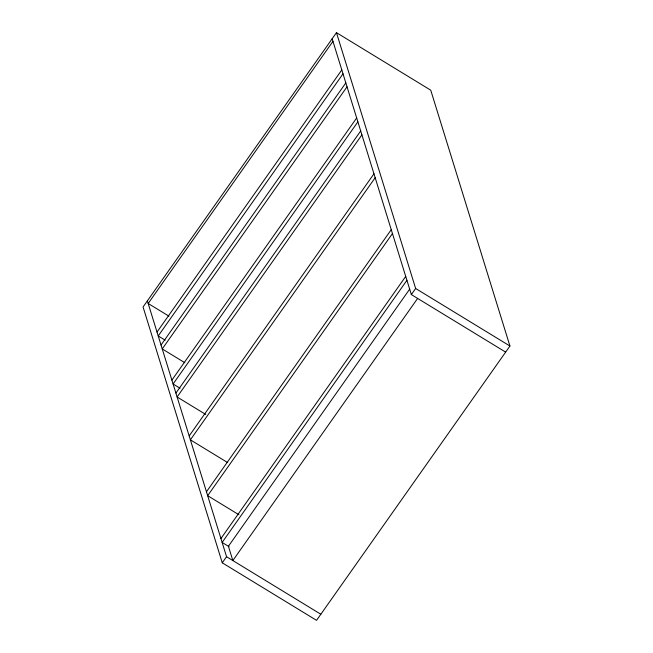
<?xml version="1.0" encoding="UTF-8"?>
<svg xmlns="http://www.w3.org/2000/svg" width="653" height="653" viewBox="0 0 653 653"><rect width="100%" height="100%" fill="white"/><g stroke="black" fill="none" stroke-linecap="round" stroke-linejoin="round"><path stroke-width="0.98" d="M336.458 32.65L143.064 306.975L222.265 562.813L316.542 620.35L509.936 346.025L430.735 90.187L336.458 32.65L415.651 288.487L509.936 346.025M332.965 41.343L148.166 303.482L168.947 316.158M157.014 332.05L341.805 69.912M343.013 73.813L158.222 335.944L165.16 340.18M161.03 345.037L345.829 82.898M347.029 86.8L162.238 348.931L184.807 362.709M171.886 380.103L356.677 117.964M357.885 121.858L173.094 383.997L180.04 388.233M175.91 393.09L360.701 130.951M361.909 134.844L177.11 396.983L205.76 414.459M189.174 435.943L373.965 173.804M375.173 177.706L190.382 439.836L227.701 462.618M206.462 491.782L391.253 229.652M392.461 233.545L207.662 495.684L238.916 514.752M220.934 538.537L405.725 276.399M406.933 280.292L222.134 542.431L229.081 546.667M409.692 289.124L228.419 546.267L232.843 560.552L417.634 298.413M222.265 562.813L226.558 556.715L147.366 300.886M505.634 352.114L411.349 294.585L415.651 288.487M226.558 556.715L320.843 614.253M332.157 38.747L411.349 294.585"/></g></svg>
